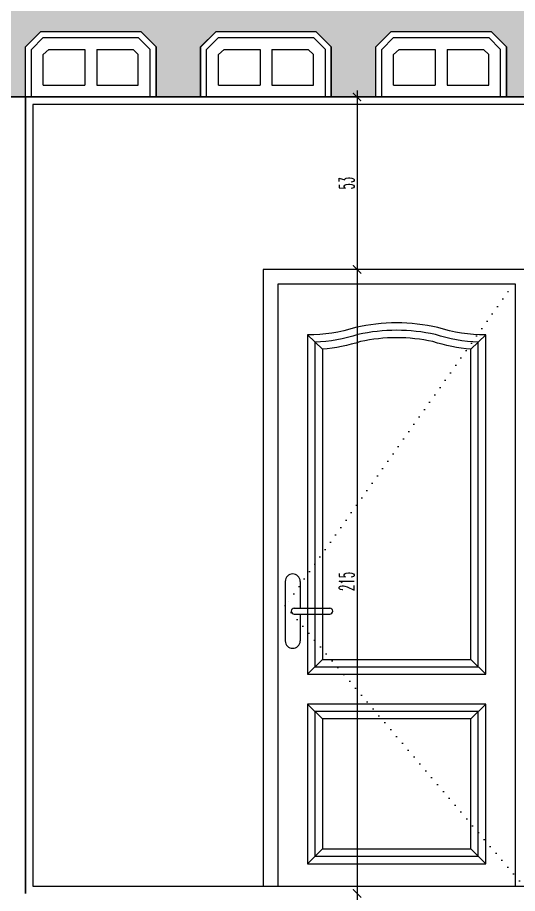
# Model space of a CAD drawing. Extents: x 775040 to 808375, y 4159409 to 4163651.
# Drawn here: x 804330 to 804751, y 4160622 to 4161359 of the extents above; entities that cross this region are included whole.
import ezdxf

# ---------------------------------------------------------------- set-up
doc = ezdxf.new("R2010")
doc.units = 0
doc.header["$MEASUREMENT"] = 0
doc.linetypes.add('DOT3', pattern=[0.06, 0, -0.06])
doc.linetypes.add('DUZ', pattern=[500, 500])
doc.layers.get('0').update_dxf_attribs({"linetype": 'DUZ'})
doc.layers.add('GÖRÜNÜŞ7', color=1, linetype='Continuous')
doc.layers.add('IZDOT', color=3, linetype='DOT3')
for name, color, linetype, lineweight in [('kapı', 3, 'Continuous', 9), ('Z_ duvar', 7, 'Continuous', 30), ('Z_asmolen', 53, 'Continuous', 9), ('Z_iç ölçü dikey', 111, 'Continuous', 25), ('Z_kesit döşeme', 5, 'Continuous', 30), ('Z_kolon tarama', 171, 'Continuous', 5), ('Z_sıva', 241, 'Continuous', 5)]:
    doc.layers.add(name, color=color, linetype=linetype, lineweight=lineweight)
doc.styles.add('OLCUIC', font='ROMANS.SHX', dxfattribs={"width": 0.5})

# ---------------------------------------------------------------- blocks, each defined once
blk = doc.blocks.new('fgh')
at = {"layer": 'GÖRÜNÜŞ7', "color": 21}
blk.add_lwpolyline([(253131.01, 105015.69), (253131.01, 105218.19), (253051.01, 105218.19), (253051.01, 105015.69)], dxfattribs=at)
at = {"layer": 'IZDOT', "ltscale": 50}
blk.add_lwpolyline([(253128.51, 105215.69), (253053.51, 105110.03), (253136.01, 105013.19)], dxfattribs=at)
at = {"layer": 'kapı', "color": 8}
for p, q in [((253061.01, 105201.17), (253066.01, 105196.34)), ((253121.01, 105201.17), (253116.01, 105196.34)), ((253053.51, 105118.19), (253053.51, 105098.19)), ((253058.51, 105118.19), (253058.51, 105109.19)), ((253056.51, 105109.19), (253068.51, 105109.19)), ((253056.51, 105107.19), (253068.51, 105107.19)), ((253058.51, 105107.19), (253058.51, 105098.19)), ((253066.01, 105091.94), (253061.01, 105086.94)), ((253116.01, 105091.94), (253121.01, 105086.94)), ((253066.01, 105071.94), (253061.01, 105076.94)), ((253116.01, 105071.94), (253121.01, 105076.94)), ((253066.01, 105028.19), (253061.01, 105023.19)), ((253116.01, 105028.19), (253121.01, 105023.19))]:
    blk.add_line(p, q, dxfattribs=at)
at = {"layer": 'kapı', "color": 4}
blk.add_lwpolyline([(253136.01, 105015.69), (253136.01, 105223.19), (253046.01, 105223.19), (253046.01, 105015.69)], dxfattribs=at)
at = {"layer": 'kapı', "color": 8}
for points in [[(253061.01, 105086.94), (253121.01, 105086.94), (253121.01, 105201.17, -0.080625), (253104.86, 105203.59, 0.114756), (253077.16, 105203.59, -0.080569), (253061.01, 105201.17)], [(253066.01, 105091.94), (253116.01, 105091.94), (253116.01, 105196.34, -0.058444), (253103.22, 105198.87, 0.107611), (253078.8, 105198.87, -0.058407), (253066.01, 105196.34)]]:
    blk.add_lwpolyline(points, format="xyb", close=True, dxfattribs=at)
at = {"layer": 'kapı', "color": 9}
blk.add_lwpolyline([(253063.51, 105089.44), (253118.51, 105089.44), (253118.51, 105198.7, -0.069005), (253104.04, 105201.23, 0.111446), (253077.98, 105201.23, -0.06896), (253063.51, 105198.7)], format="xyb", close=True, dxfattribs=at)
at = {"layer": 'kapı', "color": 8}
blk.add_lwpolyline([(253061.01, 105076.94), (253061.01, 105023.19), (253121.01, 105023.19), (253121.01, 105076.94), (253061.01, 105076.94)], dxfattribs=at)
at = {"layer": 'kapı', "color": 9}
blk.add_lwpolyline([(253063.51, 105074.44), (253063.51, 105025.69), (253118.51, 105025.69), (253118.51, 105074.44)], close=True, dxfattribs=at)
at = {"layer": 'kapı', "color": 8}
blk.add_lwpolyline([(253066.01, 105071.94), (253066.01, 105028.19), (253116.01, 105028.19), (253116.01, 105071.94)], close=True, dxfattribs=at)
for centre, radius, start, end in [((253056.01, 105118.19), 2.5, 0, 180), ((253056.51, 105108.19), 1, 90, 270), ((253068.51, 105108.19), 1, 270, 90), ((253056.01, 105098.19), 2.5, 180, 0)]:
    blk.add_arc(centre, radius, start, end, dxfattribs=at)
blk = doc.blocks.new('asbnm')
at = {"layer": 'Z_asmolen'}
for p, q in [((44128.83, -2548.34), (44123.66, -2553.51)), ((44162.49, -2548.34), (44128.83, -2548.34)), ((44162.49, -2548.34), (44167.66, -2553.51)), ((44187.83, -2548.34), (44182.66, -2553.51)), ((44221.49, -2548.34), (44187.83, -2548.34)), ((44221.49, -2548.34), (44226.66, -2553.51)), ((44129.66, -2550.34), (44125.66, -2554.34)), ((44161.66, -2550.34), (44129.66, -2550.34)), ((44161.66, -2550.34), (44165.66, -2554.34)), ((44188.66, -2550.34), (44184.66, -2554.34)), ((44220.66, -2550.34), (44188.66, -2550.34)), ((44220.66, -2550.34), (44224.66, -2554.34)), ((44123.66, -2570.34), (44123.66, -2553.51)), ((44125.66, -2570.34), (44125.66, -2554.34)), ((44131.43, -2554.34), (44129.66, -2556.07)), ((44143.66, -2554.34), (44131.43, -2554.34)), ((44143.66, -2554.34), (44143.66, -2566.34)), ((44159.76, -2554.34), (44147.66, -2554.34)), ((44147.66, -2554.34), (44147.66, -2566.34)), ((44159.76, -2554.34), (44161.66, -2556.01)), ((44165.66, -2570.34), (44165.66, -2554.34)), ((44167.66, -2570.34), (44167.66, -2553.51)), ((44182.66, -2570.34), (44182.66, -2553.51)), ((44184.66, -2570.34), (44184.66, -2554.34)), ((44190.43, -2554.34), (44188.66, -2556.07)), ((44202.66, -2554.34), (44190.43, -2554.34)), ((44202.66, -2554.34), (44202.66, -2566.34)), ((44218.76, -2554.34), (44206.66, -2554.34)), ((44206.66, -2554.34), (44206.66, -2566.34)), ((44218.76, -2554.34), (44220.66, -2556.01)), ((44224.66, -2570.34), (44224.66, -2554.34)), ((44226.66, -2570.34), (44226.66, -2553.51)), ((44129.66, -2566.34), (44129.66, -2556.07)), ((44161.66, -2566.34), (44161.66, -2556.01)), ((44188.66, -2566.34), (44188.66, -2556.07)), ((44220.66, -2566.34), (44220.66, -2556.01)), ((44143.66, -2566.34), (44129.66, -2566.34)), ((44161.66, -2566.34), (44147.66, -2566.34)), ((44202.66, -2566.34), (44188.66, -2566.34)), ((44220.66, -2566.34), (44206.66, -2566.34)), ((44167.66, -2570.34), (44123.66, -2570.34)), ((44226.66, -2570.34), (44182.66, -2570.34))]:
    blk.add_line(p, q, dxfattribs=at)
blk = doc.blocks.new('_ARCHTICK')
at = {"color": 0, "linetype": 'ByBlock', "const_width": 0.15}
blk.add_lwpolyline([(-0.5, -0.5), (0.5, 0.5)], dxfattribs=at)

msp = doc.modelspace()

# ---------------------------------------------------------------- hatches: boundary and pattern name
at = {"layer": 'Z_kolon tarama'}
h = msp.add_hatch(dxfattribs=at)
h.set_pattern_fill('ANSI33', color=256, scale=37.5, style=0)
h.set_pattern_definition([(45, (-1176038.405, -6240780.584), (-6.629126074, 6.629126074), []), (45, (-1176031.7755, -6240780.584), (-6.629126074, 6.629126074), [4.6875, -2.34375])])
h.paths.add_polyline_path([(805234.19, 4161347.27), (805318.33, 4161347.27), (805331.26, 4161334.34), (805331.26, 4161292.27), (805368.76, 4161292.27), (805368.76, 4161334.34), (805381.69, 4161347.27), (805465.83, 4161347.27), (805476.43, 4161336.67), (805476.43, 4161372.27), (804286.26, 4161372.27), (804286.26, 4161292.27), (804336.26, 4161292.27), (804336.26, 4161334.34), (804349.19, 4161347.27), (804433.33, 4161347.27), (804446.26, 4161334.34), (804446.26, 4161292.27), (804483.76, 4161292.27), (804483.76, 4161334.34), (804496.69, 4161347.27), (804580.83, 4161347.27), (804593.76, 4161334.34), (804593.76, 4161292.27), (804631.26, 4161292.27), (804631.26, 4161334.34), (804644.19, 4161347.27), (804728.33, 4161347.27), (804741.26, 4161334.34), (804741.26, 4161292.27), (804778.76, 4161292.27), (804778.76, 4161334.34), (804791.69, 4161347.27), (804875.83, 4161347.27), (804888.76, 4161334.34), (804888.76, 4161292.27), (804926.26, 4161292.27), (804926.26, 4161334.34), (804939.19, 4161347.27), (805023.33, 4161347.27), (805036.26, 4161334.34), (805036.26, 4161292.27), (805073.76, 4161292.27), (805073.76, 4161334.34), (805086.69, 4161347.27), (805170.83, 4161347.27), (805183.76, 4161334.34), (805183.76, 4161292.27), (805221.26, 4161292.27), (805221.26, 4161334.34)])
h.paths.add_polyline_path([(804616.98, 4161311.81), (804616.98, 4161352.73), (804570.1, 4161352.73), (804570.1, 4161311.81)], flags=24)
h.paths.add_polyline_path([(806271.54, 4161311.81), (806271.54, 4161352.73), (806224.67, 4161352.73), (806224.67, 4161311.81)], flags=25)
h.paths.add_polyline_path([(806062.59, 4161340.51), (806062.59, 4161372.27), (805476.43, 4161372.27), (805476.43, 4161336.67), (805478.76, 4161334.34), (805478.76, 4161292.27), (805516.26, 4161292.27), (805516.26, 4161334.34), (805529.19, 4161347.27), (805613.33, 4161347.27), (805626.26, 4161334.34), (805626.26, 4161292.27), (805663.76, 4161292.27), (805663.76, 4161334.34), (805676.69, 4161347.27), (805760.83, 4161347.27), (805773.76, 4161334.34), (805773.76, 4161292.27), (805811.26, 4161292.27), (805811.26, 4161334.34), (805824.19, 4161347.27), (805908.33, 4161347.27), (805921.26, 4161334.34), (805921.26, 4161292.27), (805958.76, 4161292.27), (805958.76, 4161334.34), (805971.69, 4161347.27), (806055.83, 4161347.27)])

# ---------------------------------------------------------------- linework, layer by layer
at = {"layer": 'Z_ duvar', "ltscale": 50}
msp.add_line((804336.26, 4160622.27), (804336.26, 4161292.27), dxfattribs=at)
at = {"layer": 'Z_iç ölçü dikey', "color": 5, "linetype": 'Continuous'}
for p, q in [((804336.26, 4161334.34), (804349.19, 4161347.27)), ((804349.19, 4161347.27), (804433.33, 4161347.27)), ((804433.33, 4161347.27), (804446.26, 4161334.34)), ((804483.76, 4161334.34), (804496.69, 4161347.27)), ((804496.69, 4161347.27), (804580.83, 4161347.27)), ((804580.83, 4161347.27), (804593.76, 4161334.34)), ((804631.26, 4161334.34), (804644.19, 4161347.27)), ((804644.19, 4161347.27), (804728.33, 4161347.27)), ((804728.33, 4161347.27), (804741.26, 4161334.34)), ((804336.26, 4161292.27), (804336.26, 4161334.34)), ((804446.26, 4161334.34), (804446.26, 4161292.27)), ((804483.76, 4161292.27), (804483.76, 4161334.34)), ((804593.76, 4161334.34), (804593.76, 4161292.27)), ((804631.26, 4161292.27), (804631.26, 4161334.34)), ((804741.26, 4161334.34), (804741.26, 4161292.27))]:
    msp.add_line(p, q, dxfattribs=at)
at = {"layer": 'Z_iç ölçü dikey', "linetype": 'Continuous'}
for p, q in [((804615.42, 4161297.77), (804615.42, 4161141.77)), ((804623.42, 4161292.27), (804610.12, 4161292.27)), ((804615.42, 4161147.27), (804610.12, 4161147.27)), ((804615.42, 4161147.27), (804610.12, 4161147.27)), ((804615.42, 4161152.77), (804615.42, 4160616.77)), ((804615.42, 4160627.77), (804615.42, 4160536.77))]:
    msp.add_line(p, q, dxfattribs=at)
at = {"layer": 'Z_kesit döşeme', "linetype": 'Continuous'}
msp.add_lwpolyline([(806062.59, 4161372.27), (804286.26, 4161372.27), (804286.26, 4161292.27), (806062.59, 4161292.27)], dxfattribs=at)
at = {"layer": 'Z_sıva', "linetype": 'Continuous'}
msp.add_lwpolyline([(806062.59, 4161286.02), (804342.51, 4161286.02), (804342.51, 4160628.52), (804808.61, 4160628.52), (804808.61, 4160536.02)], dxfattribs=at)

# ---------------------------------------------------------------- block references
at = {"layer": 'kapı', "yscale": 2.5, "zscale": 2.5}
for name, p, xscale in [('asbnm', (914902.9, 4167718.13), -2.5), ('asbnm', (915050.4, 4167718.13), -2.5), ('fgh', (171921.24, 3898089.3), 2.5)]:
    msp.add_blockref(name, p, dxfattribs=dict(at, xscale=xscale))
at = {"layer": 'Z_iç ölçü dikey', "linetype": 'Continuous', "xscale": 7, "yscale": 7, "zscale": 7}
for p, rotation in [((804615.42, 4161292.27), 90), ((804615.42, 4161147.27), 270), ((804615.42, 4161147.27), 90), ((804615.42, 4160622.27), 270), ((804615.42, 4160622.27), 90)]:
    msp.add_blockref('_ARCHTICK', p, dxfattribs=dict(at, rotation=rotation))

# ---------------------------------------------------------------- texts
at = {"layer": 'Z_iç ölçü dikey', "linetype": 'Continuous', "char_height": 12.5, "attachment_point": 5, "rotation": 90, "style": 'OLCUIC'}
for s, insert in [('\\A1;53', (804606.67, 4161219.77)), ('\\A1;215', (804606.67, 4160884.77))]:
    msp.add_mtext(s, dxfattribs=dict(at, insert=insert))

doc.saveas('drawing.dxf')
